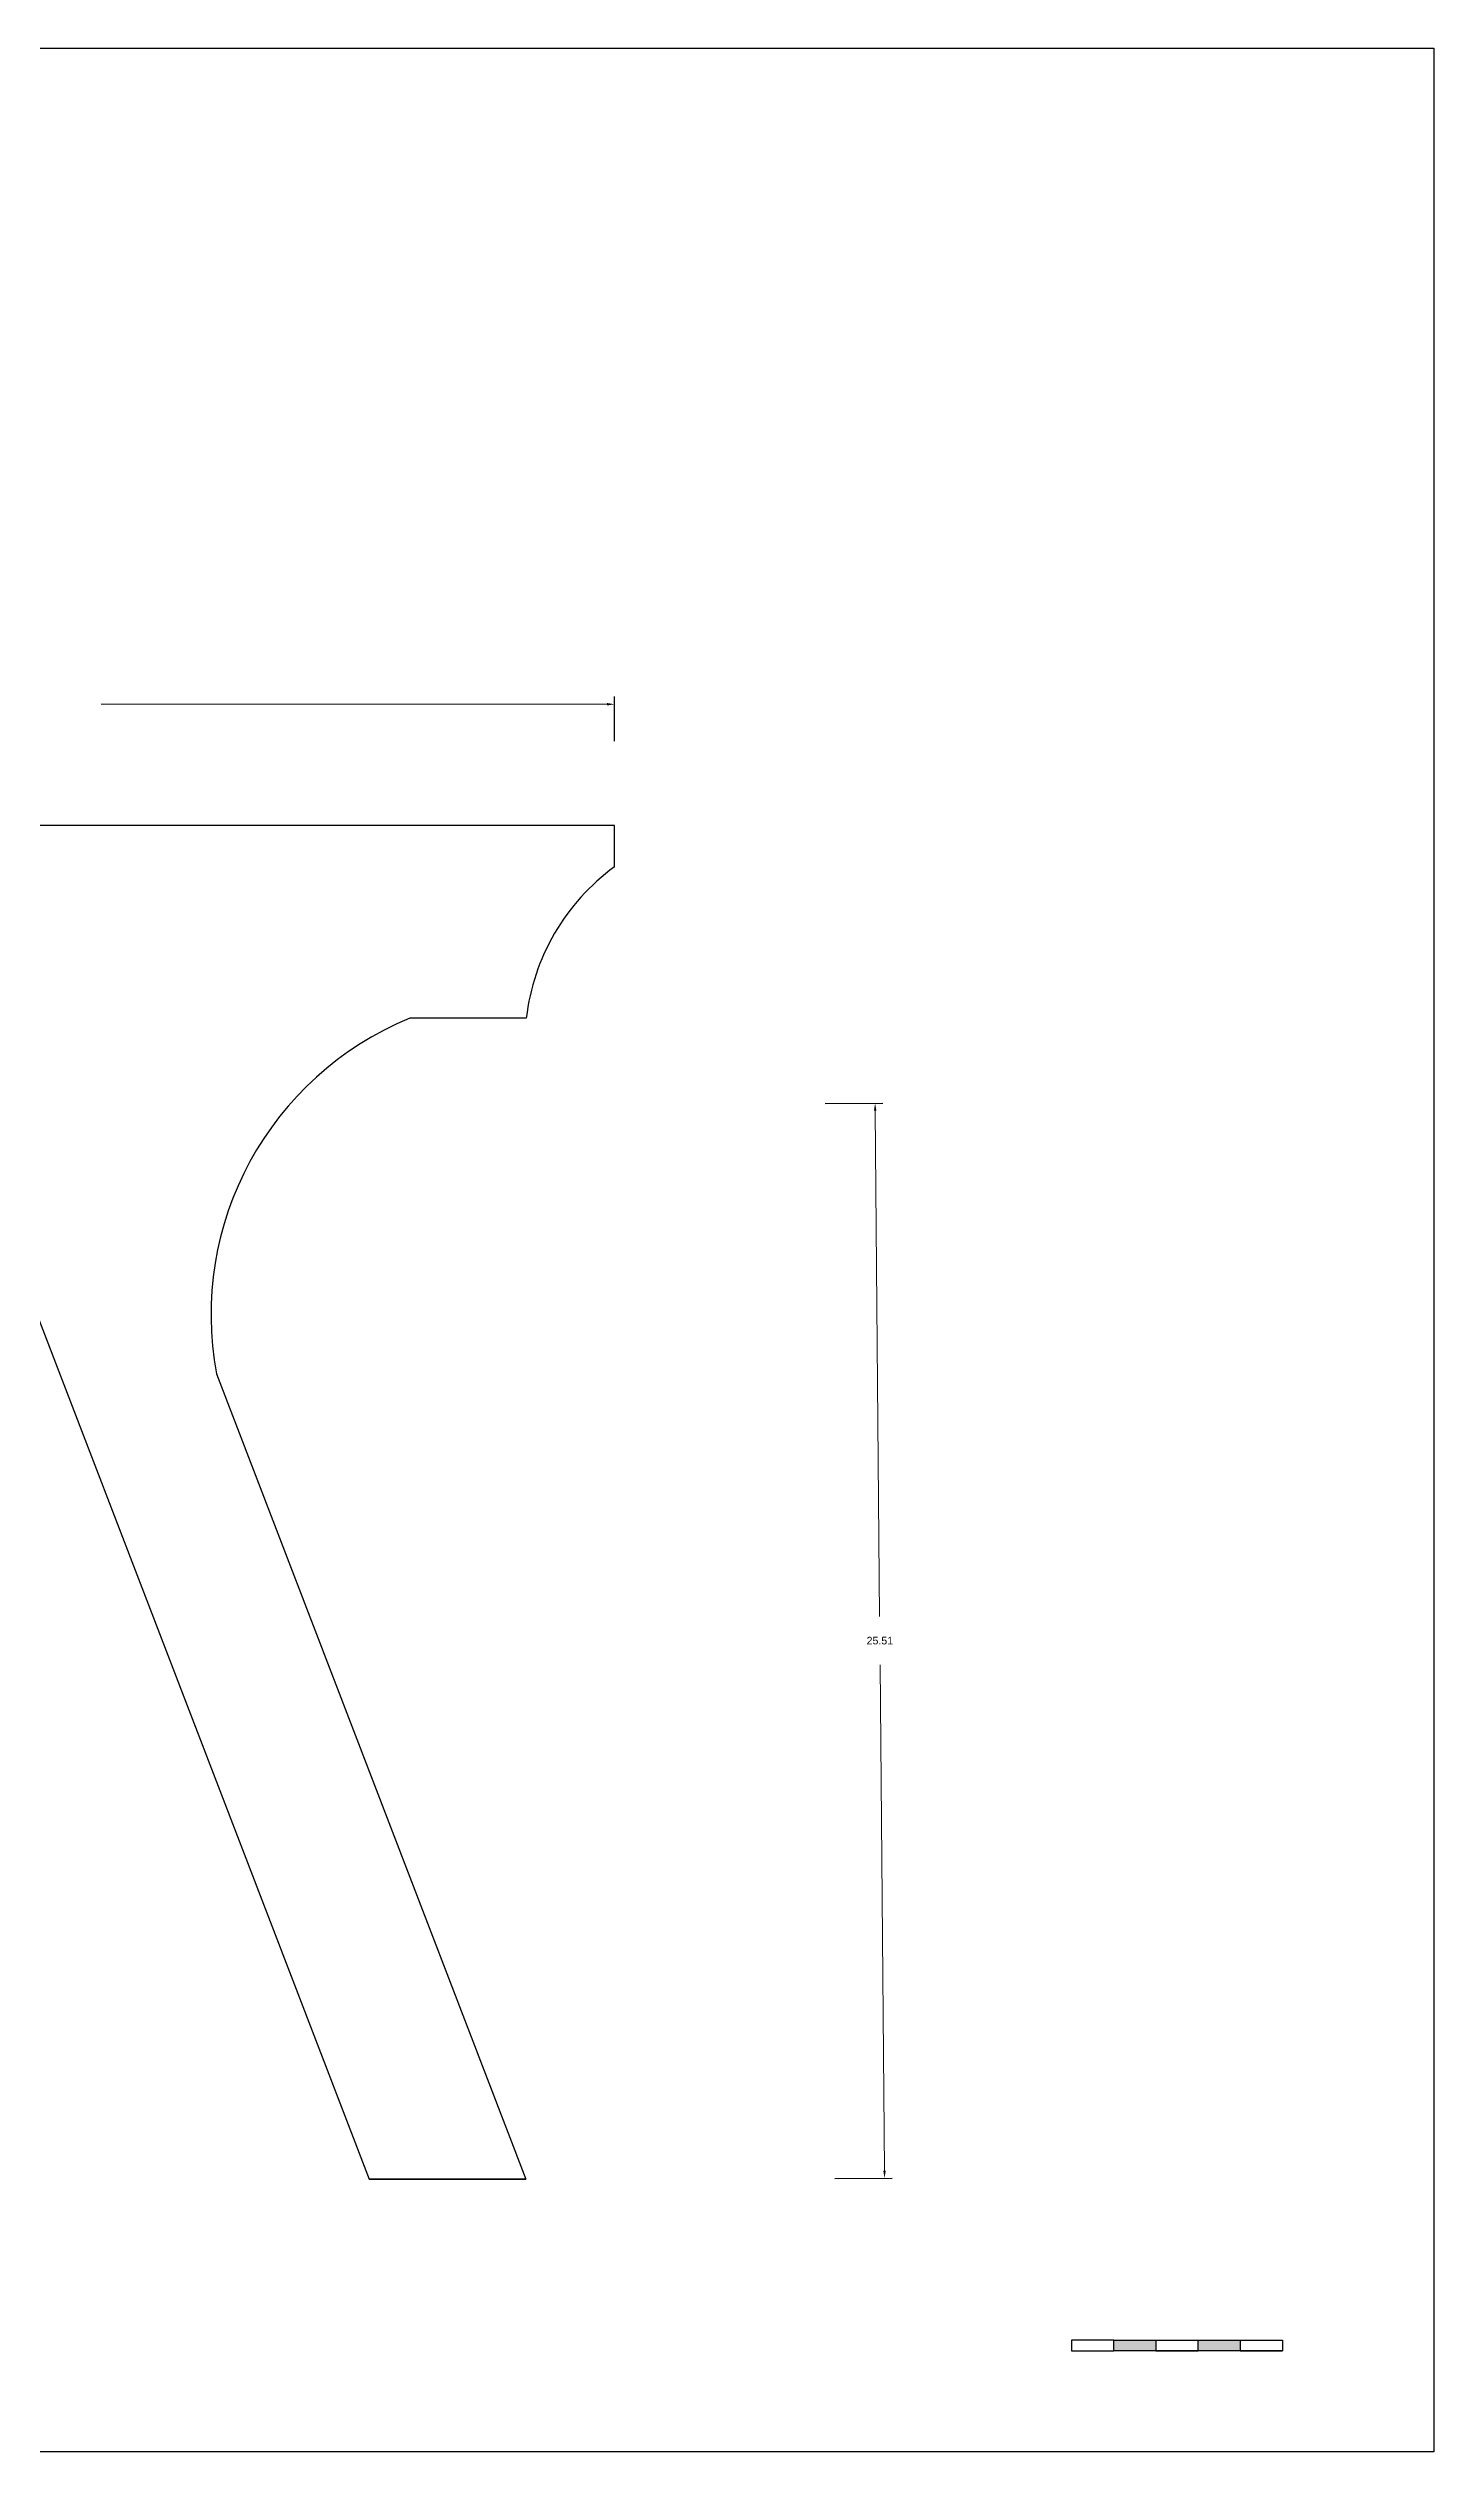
# Model space of a CAD drawing. Header units: inches. Extents: x 59 to 322, y 22 to 79.
# Drawn here: x 198.8 to 231.6, y 21.7 to 78.7 of the extents above; entities that cross this region are included whole.
import ezdxf

# ---------------------------------------------------------------- set-up
doc = ezdxf.new("R2010")
doc.units = ezdxf.units.IN
doc.header["$MEASUREMENT"] = 0
doc.linetypes.add('ACAD_ISO03W100', pattern=[30, 12, -18])
doc.styles.get("Standard").update_dxf_attribs({"font": 'Arial.ttf'})
doc.dimstyles.new('Copie de STANDARD', dxfattribs={"dimtxt": 0.18, "dimasz": 0.18, "dimexe": 0.18, "dimexo": 2, "dimgap": 0.09, "dimtad": 0, "dimtih": 1, "dimtoh": 1, "dimzin": 0, "dimdsep": 46, "dimtxsty": 'Standard', "dimcen": 0.09, "dimclrd": 256, "dimadec": 0, "dimazin": 0, "dimtfac": 1, "dimtofl": 0, "dimtmove": 0, "dimatfit": 3, "dimfxl": 1, "dimtolj": 1, "dimtzin": 0, "dimlwd": 13, "dimarcsym": 0})

# ---------------------------------------------------------------- blocks, each defined once
blk = doc.blocks.new('*D39')
at = {"color": 0, "linetype": 'ACAD_ISO03W100', "lineweight": -2, "transparency": 16777216}
for p, q in [((170.892, 62.266), (170.892, 63.32)), ((212.196, 62.266), (212.196, 63.32))]:
    blk.add_line(p, q, dxfattribs=at)
at = {"linetype": 'ACAD_ISO03W100', "lineweight": 13, "transparency": 16777216}
for p, q in [((171.072, 63.14), (191.147, 63.14)), ((212.016, 63.14), (191.941, 63.14))]:
    blk.add_line(p, q, dxfattribs=at)
at = {"transparency": 16777216}
for points in [[(171.072, 63.17), (171.072, 63.11), (170.892, 63.14)], [(212.016, 63.17), (212.016, 63.11), (212.196, 63.14)]]:
    blk.add_solid(points, dxfattribs=at)
at = {"layer": 'Defpoints', "color": 0, "transparency": 16777216}
for p in [(212.196, 63.14), (170.892, 60.266), (212.196, 60.266)]:
    blk.add_point(p, dxfattribs=at)
at = {"color": 0, "transparency": 16777216, "insert": (191.544, 63.14), "char_height": 0.18, "attachment_point": 5}
blk.add_mtext('\\A1;41.30', dxfattribs=at)
blk = doc.blocks.new('*D24')
at = {"color": 0, "linetype": 'ACAD_ISO03W100', "lineweight": -2, "transparency": 16777216}
for p, q in [((217.196, 53.663), (218.557, 53.675)), ((217.42, 28.156), (218.782, 28.168))]:
    blk.add_line(p, q, dxfattribs=at)
at = {"linetype": 'ACAD_ISO03W100', "lineweight": 13, "transparency": 16777216}
for p, q in [((218.379, 53.493), (218.488, 41.101)), ((218.6, 28.347), (218.491, 40.739))]:
    blk.add_line(p, q, dxfattribs=at)
at = {"transparency": 16777216}
for points in [[(218.409, 53.493), (218.349, 53.493), (218.377, 53.673)], [(218.63, 28.347), (218.57, 28.346), (218.602, 28.167)]]:
    blk.add_solid(points, dxfattribs=at)
at = {"layer": 'Defpoints', "color": 0, "transparency": 16777216}
for p in [(215.196, 53.645), (218.377, 53.673), (215.42, 28.139)]:
    blk.add_point(p, dxfattribs=at)
at = {"color": 0, "transparency": 16777216, "insert": (218.49, 40.92), "char_height": 0.18, "attachment_point": 5}
blk.add_mtext('\\A1;25.51', dxfattribs=at)

msp = doc.modelspace()

# ---------------------------------------------------------------- hatches: boundary and pattern name
h = msp.add_hatch(color=256)
h.dxf.hatch_style = 1
h.paths.add_polyline_path([(224.04, 24.322), (224.04, 24.072), (225.04, 24.072), (225.04, 24.322)])
h.paths.add_polyline_path([(226.04, 24.322), (226.04, 24.072), (227.04, 24.072), (227.04, 24.322)])

# ---------------------------------------------------------------- linework, layer by layer
for p, q in [((212.196, 60.266), (197.979, 60.266)), ((212.196, 59.281), (212.196, 60.266)), ((210.101, 55.691), (207.338, 55.691)), ((197.979, 50.007), (206.373, 28.139)), ((202.752, 47.254), (210.089, 28.139)), ((206.373, 28.139), (210.089, 28.139)), ((210.089, 28.139), (206.373, 28.139)), ((224.04, 24.322), (223.04, 24.322)), ((223.04, 24.322), (223.04, 24.072)), ((223.04, 24.072), (224.04, 24.072)), ((224.04, 24.072), (224.04, 24.322)), ((224.04, 24.322), (228.04, 24.322)), ((228.04, 24.072), (224.04, 24.072)), ((225.04, 24.322), (225.04, 24.072)), ((225.04, 24.072), (226.04, 24.072)), ((226.04, 24.072), (226.04, 24.322)), ((227.04, 24.322), (227.04, 24.072)), ((227.04, 24.072), (228.04, 24.072)), ((228.04, 24.322), (228.04, 24.072))]:
    msp.add_line(p, q)
msp.add_lwpolyline([(155.176, 78.71), (231.635, 78.71), (231.635, 21.67), (155.176, 21.67)], close=True)
for centre, radius, start, end in [((215.25, 55.094), 5.183, 126.1058, 173.3865), ((210.226, 48.656), 7.604, 112.3169, 190.6243)]:
    msp.add_arc(centre, radius, start, end)

# ---------------------------------------------------------------- dimensions: what is measured, and where the dimension line sits
dim = msp.add_linear_dim(base=(212.196, 63.14), p1=(170.892, 60.266), p2=(212.196, 60.266), dimstyle='Copie de STANDARD')
dim.commit()
dim.dimension.update_dxf_attribs({"geometry": '*D39', "text_midpoint": (191.544, 63.14)})
dim = msp.add_aligned_dim(p1=(215.42, 28.139), p2=(215.196, 53.645), distance=-3.182, dimstyle='Copie de STANDARD')
dim.commit()
dim.dimension.update_dxf_attribs({"geometry": '*D24', "text_midpoint": (218.49, 40.92)})

doc.saveas('drawing.dxf')
